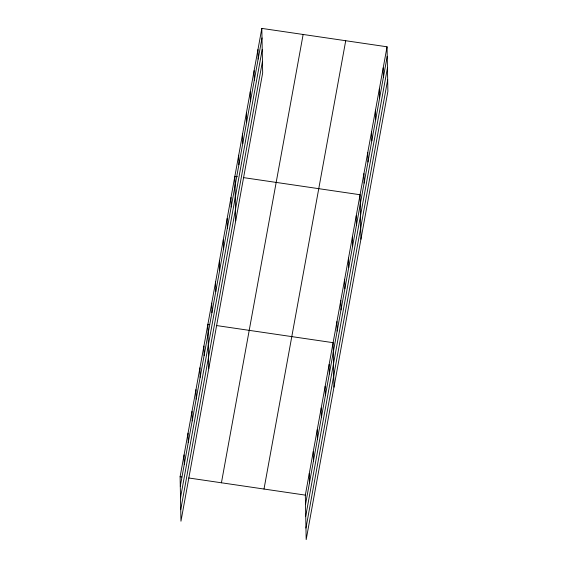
<?xml version="1.0" encoding="UTF-8"?>
<svg xmlns="http://www.w3.org/2000/svg" width="568" height="568" viewBox="0 0 568 568"><rect width="100%" height="100%" fill="white"/><g stroke="black" fill="none" stroke-linecap="round" stroke-linejoin="round"><path stroke-width="0.85" d="M261.82 28.4L262.672 72.889L180.958 521.204L180.106 476.708L261.82 28.4L387.042 46.796L387.894 91.292L306.18 539.6L305.328 495.111L387.042 46.796M180.29 486.222L262.004 37.914M180.51 497.767L262.224 49.459M180.738 509.659L262.451 61.351M221.428 482.786L303.142 34.47M264.006 489.041L345.72 40.726M305.506 504.625L387.22 56.317M305.733 516.17L387.447 67.855M305.96 528.055L387.674 79.747M237.438 176.719L234.854 176.343L235.706 220.831M243.466 177.606L360.076 194.739L360.928 239.234M209.613 324.541L207.888 324.285L208.74 368.774M216.5 325.549L333.111 342.681L333.963 387.177M180.106 476.708L181.831 476.964M188.718 477.979L305.328 495.111M383.187 67.933L383.372 77.447M379.339 89.069L379.516 98.583M375.483 110.206L375.668 119.72M371.628 131.336L371.813 140.85M367.78 152.472L367.965 161.987M363.925 173.609L364.109 183.123M356.221 215.875L356.406 225.389M352.373 237.012L352.55 246.526M348.518 258.149L348.702 267.663M344.662 279.279L344.847 288.792M340.814 300.415L340.999 309.929M336.959 321.552L337.144 331.066M329.142 364.457L329.319 373.971M325.173 386.233L325.35 395.747M321.204 408.009L321.381 417.523M317.235 429.784L317.413 439.298M313.266 451.56L313.444 461.074M309.297 473.336L309.475 482.85M257.971 49.537L258.149 59.051M254.116 70.666L254.301 80.18M250.261 91.803L250.445 101.317M246.413 112.94L246.597 122.454M242.557 134.076L242.742 143.59M238.709 155.206L238.887 164.72M231.006 197.479L231.183 206.993M227.15 218.609L227.335 228.123M223.295 239.746L223.48 249.26M219.447 260.882L219.631 270.396M215.591 282.019L215.776 291.533M211.743 303.149L211.921 312.663M203.919 346.061L204.104 355.575M199.95 367.837L200.135 377.351M195.981 389.612L196.166 399.126M192.012 411.388L192.197 420.902M188.043 433.164L188.228 442.678M184.075 454.933L184.259 464.454"/></g></svg>
